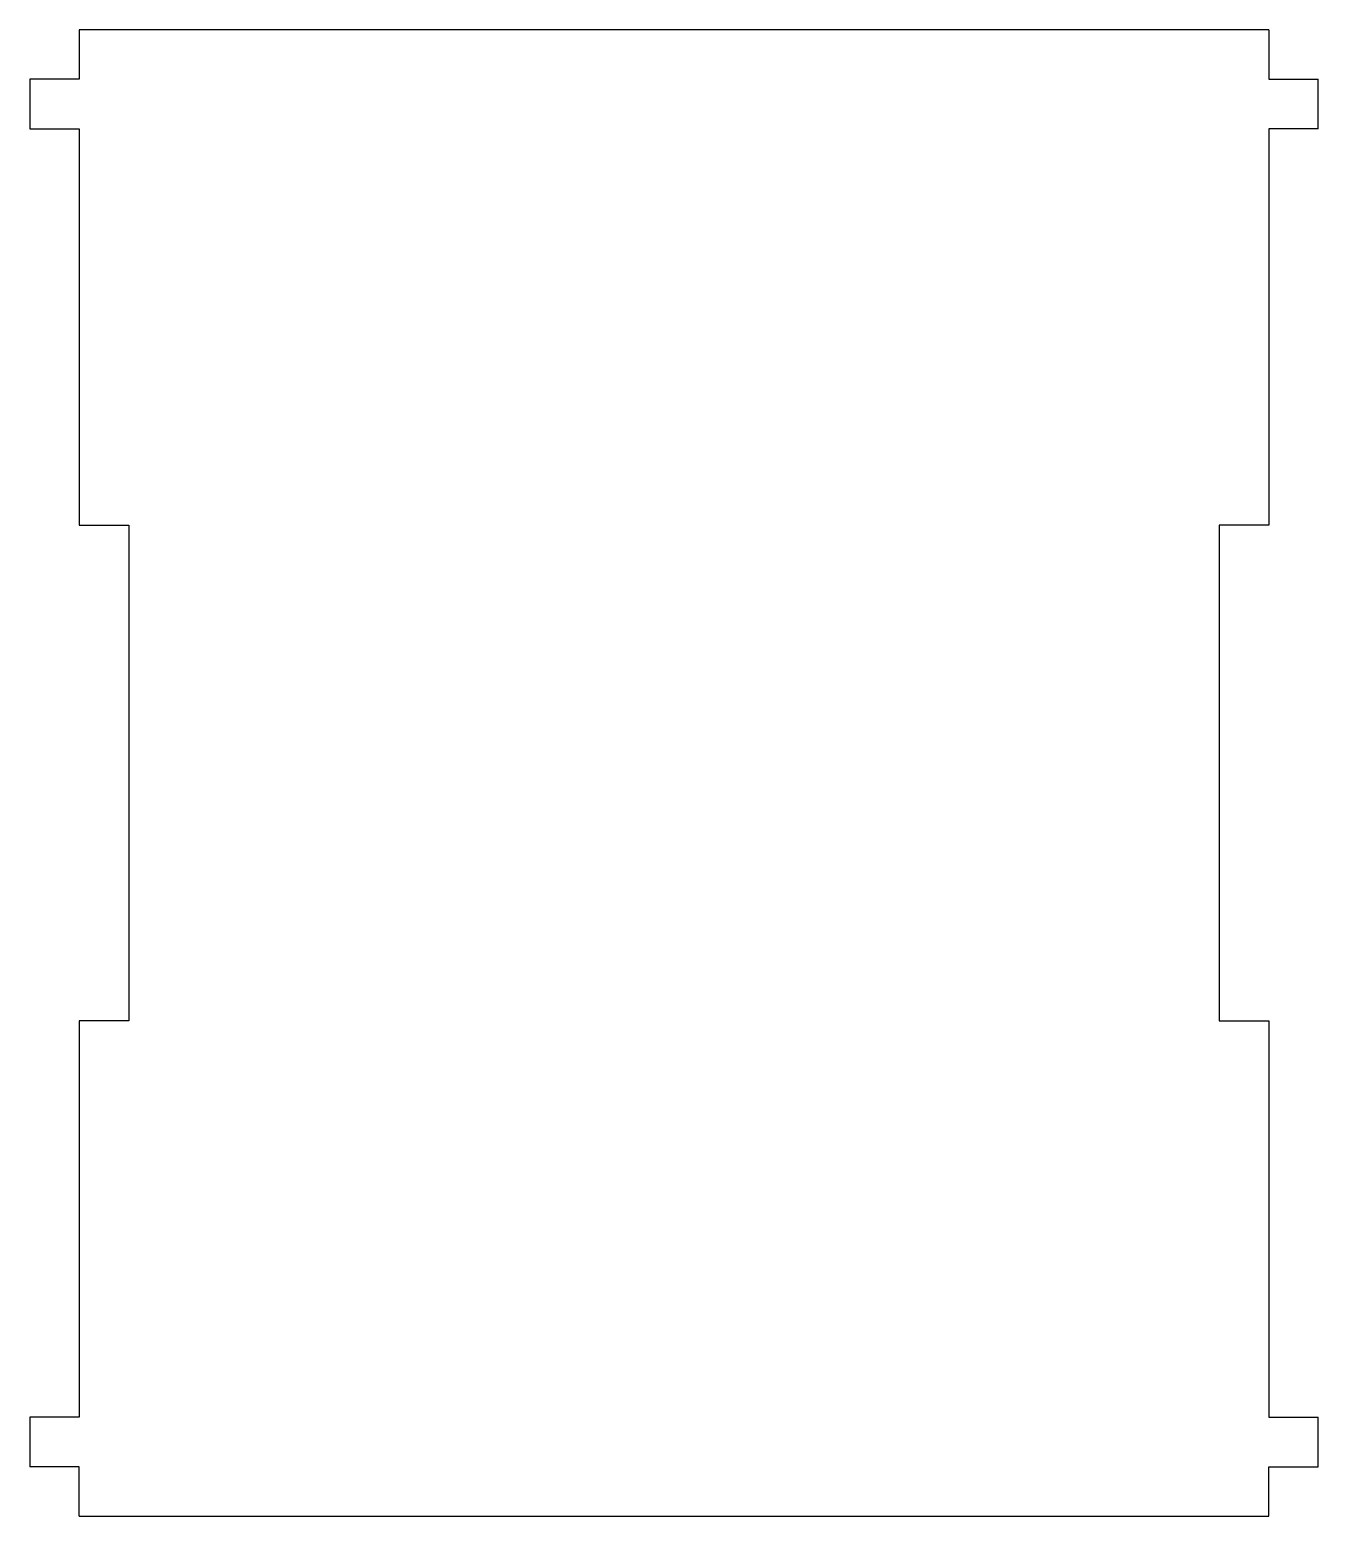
# Model space of a CAD drawing. Extents: x -39 to 39, y -96 to -6.
import ezdxf

# ---------------------------------------------------------------- set-up
doc = ezdxf.new("R2010")
doc.units = 0
doc.layers.get('0').update_dxf_attribs({"linetype": 'continuous'})

# ---------------------------------------------------------------- blocks, each defined once
blk = doc.blocks.new('BODY004')
at = {"color": 0}
for p, q in [((-36, -6), (-36, -9)), ((36, -6), (-36, -6)), ((36, -6), (36, -9)), ((-39, -9), (-39, -12)), ((-36, -9), (-39, -9)), ((36, -9), (39, -9)), ((39, -12), (39, -9)), ((-39, -12), (-36, -12)), ((-36, -12), (-36, -36)), ((39, -12), (36, -12)), ((36, -12), (36, -36)), ((-36, -36), (-33, -36)), ((-33, -36), (-33, -66)), ((36, -36), (33, -36)), ((33, -36), (33, -66)), ((-36, -66), (-36, -90)), ((-33, -66), (-36, -66)), ((33, -66), (36, -66)), ((36, -66), (36, -90)), ((-39, -90), (-39, -93)), ((-36, -90), (-39, -90)), ((36, -90), (39, -90)), ((39, -93), (39, -90)), ((-36, -93), (-39, -93)), ((-36, -96), (-36, -93)), ((36, -96), (36, -93)), ((36, -93), (39, -93)), ((-36, -96), (36, -96))]:
    blk.add_line(p, q, dxfattribs=at)

msp = doc.modelspace()

# ---------------------------------------------------------------- block references
at = {"color": 0}
msp.add_blockref('BODY004', (0, 0), dxfattribs=at)

doc.saveas('drawing.dxf')
